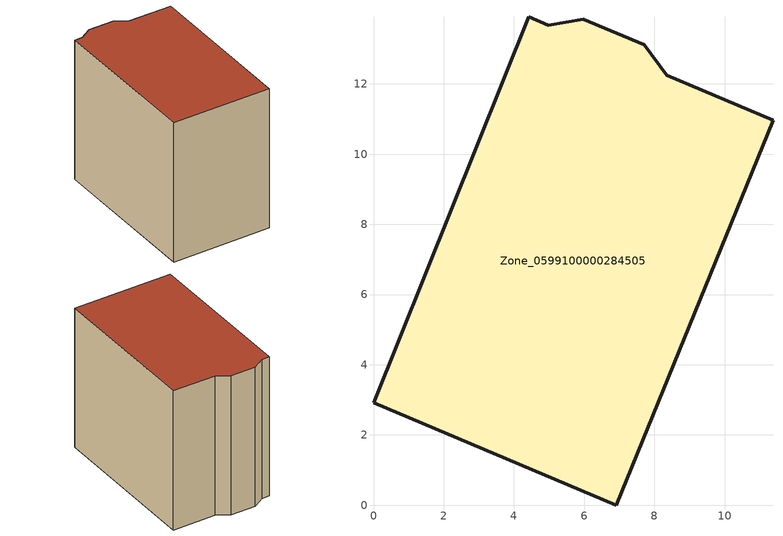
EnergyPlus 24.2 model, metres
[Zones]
Zone_0599100000284505
 floor ground (C_G): 6.92,0 0,2.92 4.42,13.91 4.98,13.67 5.98,13.84 7.71,13.11 8.36,12.25 11.38,10.97 z0
 wall outside (C_F): 8.36,12.25 7.71,13.11 5.98,13.84 4.98,13.67 4.42,13.91 0,2.92 6.92,0 11.38,10.97 8.36,12.25 z0:11.07
 roof outside (C_R): 6.92,0 11.38,10.97 8.36,12.25 7.71,13.11 5.98,13.84 4.98,13.67 4.42,13.91 0,2.92 z11.07
[BUILDING]
Pand.0599100000284505: North Axis=0; Terrain=City; Loads Convergence Tolerance Value=0.04; Temperature Convergence Tolerance Value=0.4; Solar Distribution=FullExterior; Maximum Number of Warmup Days=25; Minimum Number of Warmup Days=1
[Site:Location]
Rotterdam.The.Hague.AP_ZH_NLD Design_Conditions: Latitude=51.96; Longitude=4.45; Time Zone=1; Elevation=-4.5
[SITE:GROUNDTEMPERATURE:BUILDINGSURFACE]
18, 18, 18, 18, 18, 18, 18, 18, 18, 18, 18, 18
[MATERIAL] Thermal Absorptance=0.9; Solar Absorptance=0.7; Visible Absorptance=0.7
Name | Roughness | Thickness | Conductivity | Density | Specific Heat
G.TI.1946 | MediumSmooth | 0.15 | 1 | 540 | 1210
F.TI.1946 | Rough | 0.3 | 0.857143 | 1920 | 840
R.TI.1946 | MediumRough | 0.2 | 0.1 | 1500 | 1000
[CONSTRUCTION]
C_G: G.TI.1946
C_F: F.TI.1946
C_R: R.TI.1946
[ZONE]
Zone_0599100000284505: Type=1; Multiplier=1; Ceiling Height=Autocalculate; Volume=Autocalculate; Floor Area=autocalculate; Part of Total Floor Area=Yes
[ZONEINFILTRATION:DESIGNFLOWRATE]
Infil_Zone_0599100000284505: Zone or ZoneList or Space or SpaceList=Zone_0599100000284505; Schedule=AlwaysOn; Design Flow Rate Calculation Method=Flow/Area; Flow Rate per Floor Area=0.003; Constant Term Coefficient=1; Temperature Term Coefficient=0; Velocity Term Coefficient=0; Velocity Squared Term Coefficient=0
[HVACTEMPLATE:ZONE:IDEALLOADSAIRSYSTEM]
Zone_0599100000284505: Maximum Heating Supply Air Temperature=50; Minimum Cooling Supply Air Temperature=13; Maximum Heating Supply Air Humidity Ratio=0.0156; Minimum Cooling Supply Air Humidity Ratio=0.0077; Heating Limit=NoLimit; Cooling Limit=NoLimit; Dehumidification Control Type=ConstantSensibleHeatRatio; Cooling Sensible Heat Ratio=0.7; Dehumidification Setpoint=60; Humidification Control Type=None; Humidification Setpoint=30; Outdoor Air Method=None; Outdoor Air Flow Rate per Person=0.00944; Outdoor Air Flow Rate per Zone Floor Area=0; Outdoor Air Flow Rate per Zone=0; Demand Controlled Ventilation Type=None; Outdoor Air Economizer Type=NoEconomizer; Heat Recovery Type=None; Sensible Heat Recovery Effectiveness=0.7; Latent Heat Recovery Effectiveness=0.65
[ZONECONTROL:THERMOSTAT]
ThermostatControl_Zone_0599100000284505: Zone or ZoneList=Zone_0599100000284505; Control Type Schedule=DualSetpointControlType; Control 1=Thermostat_Zone_0599100000284505; Temperature Difference Between Cutout And Setpoint=0
[THERMOSTATSETPOINT:DUALSETPOINT]
Thermostat_Zone_0599100000284505: Heating Setpoint Temperature Schedule=HeatingSetpoint_Zone_0599100000284505; Cooling Setpoint Temperature Schedule=CoolingSetpoint_Zone_0599100000284505
[SCHEDULE:COMPACT]
HeatingSetpoint_Zone_0599100000284505: Through: 12/31, For: AllDays, Until: 24:00, 21
CoolingSetpoint_Zone_0599100000284505: Through: 12/31, For: AllDays, Until: 24:00, 24
DualSetpointControlType: Through: 12/31, For: AllDays, Until: 24:00, 4
AlwaysOn: Through: 12/31, For: AllDays, Until: 24:00, 1
